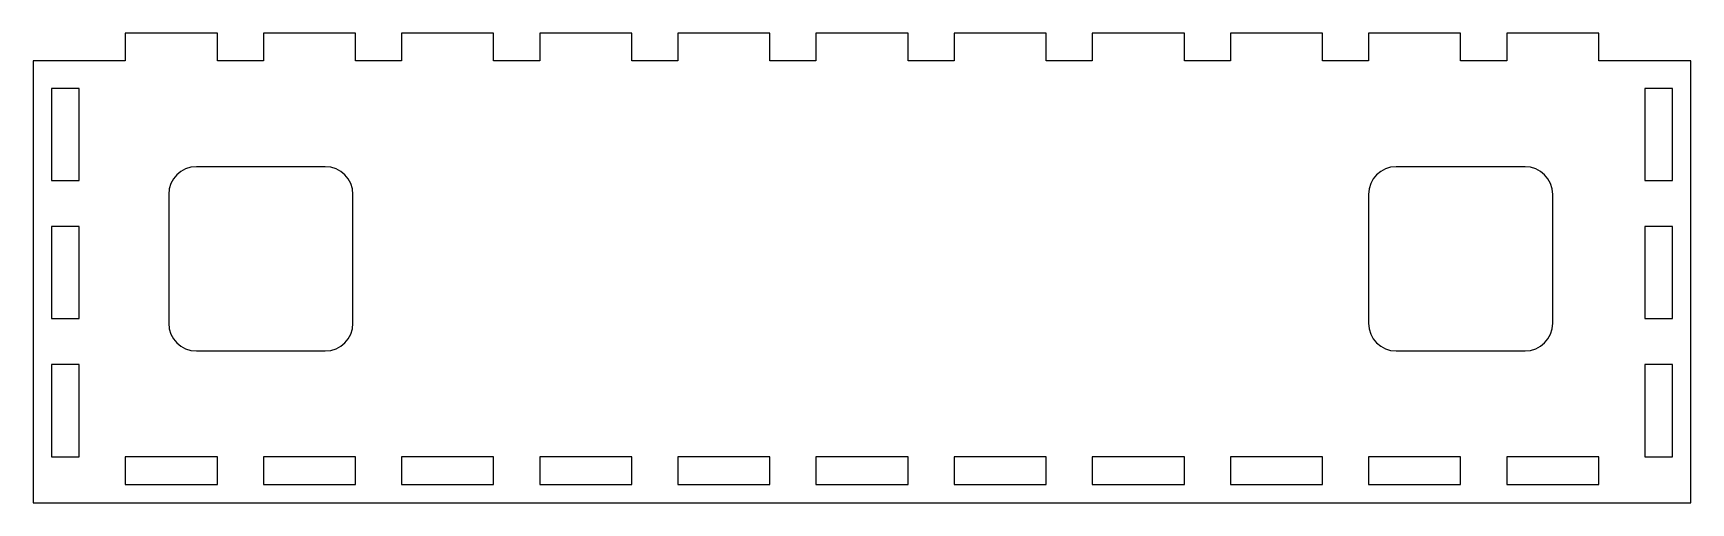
# Model space of a CAD drawing. Header units: millimetres. Extents: x -90 to 90, y -25 to 26.
import ezdxf

# ---------------------------------------------------------------- set-up
doc = ezdxf.new("R2010")
doc.units = ezdxf.units.MM

msp = doc.modelspace()

# ---------------------------------------------------------------- linework, layer by layer
at = {"color": 7, "linetype": 'Continuous', "lineweight": 25}
for p, q in [((-69.86, 25.92), (-79.86, 25.92)), ((-79.86, 25.92), (-79.86, 22.92)), ((-69.86, 22.92), (-69.86, 25.92)), ((-54.86, 25.92), (-64.86, 25.92)), ((-64.86, 25.92), (-64.86, 22.92)), ((-54.86, 22.92), (-54.86, 25.92)), ((-39.86, 25.92), (-49.86, 25.92)), ((-49.86, 25.92), (-49.86, 22.92)), ((-39.86, 22.92), (-39.86, 25.92)), ((-24.86, 25.92), (-34.86, 25.92)), ((-34.86, 25.92), (-34.86, 22.92)), ((-24.86, 22.92), (-24.86, 25.92)), ((-9.86, 25.92), (-19.86, 25.92)), ((-19.86, 25.92), (-19.86, 22.92)), ((-9.86, 22.92), (-9.86, 25.92)), ((5.14, 25.92), (-4.86, 25.92)), ((-4.86, 25.92), (-4.86, 22.92)), ((5.14, 22.92), (5.14, 25.92)), ((20.14, 25.92), (10.14, 25.92)), ((10.14, 25.92), (10.14, 22.92)), ((20.14, 22.92), (20.14, 25.92)), ((35.14, 25.92), (25.14, 25.92)), ((25.14, 25.92), (25.14, 22.92)), ((35.14, 22.92), (35.14, 25.92)), ((50.14, 25.92), (40.14, 25.92)), ((40.14, 25.92), (40.14, 22.92)), ((50.14, 22.92), (50.14, 25.92)), ((65.14, 25.92), (55.14, 25.92)), ((55.14, 25.92), (55.14, 22.92)), ((65.14, 22.92), (65.14, 25.92)), ((80.14, 25.92), (70.14, 25.92)), ((70.14, 25.92), (70.14, 22.92)), ((80.14, 22.92), (80.14, 25.92)), ((-79.86, 22.92), (-89.86, 22.92)), ((-89.86, 22.92), (-89.86, -25.08)), ((-64.86, 22.92), (-69.86, 22.92)), ((-49.86, 22.92), (-54.86, 22.92)), ((-34.86, 22.92), (-39.86, 22.92)), ((-19.86, 22.92), (-24.86, 22.92)), ((-4.86, 22.92), (-9.86, 22.92)), ((10.14, 22.92), (5.14, 22.92)), ((25.14, 22.92), (20.14, 22.92)), ((40.14, 22.92), (35.14, 22.92)), ((55.14, 22.92), (50.14, 22.92)), ((70.14, 22.92), (65.14, 22.92)), ((90.14, 22.92), (80.14, 22.92)), ((90.14, -25.08), (90.14, 22.92)), ((-84.86, 19.92), (-87.86, 19.92)), ((-87.86, 19.92), (-87.86, 9.92)), ((-84.86, 9.92), (-84.86, 19.92)), ((85.14, 19.92), (85.14, 9.92)), ((88.14, 19.92), (85.14, 19.92)), ((88.14, 9.92), (88.14, 19.92)), ((-58.14, 11.41), (-72.14, 11.41)), ((72.14, 11.41), (58.14, 11.41)), ((-87.86, 9.92), (-84.86, 9.92)), ((85.14, 9.92), (88.14, 9.92)), ((-75.14, 8.41), (-75.14, -5.59)), ((-55.14, -5.59), (-55.14, 8.41)), ((55.14, 8.41), (55.14, -5.59)), ((75.14, -5.59), (75.14, 8.41)), ((-87.86, 4.92), (-87.86, -5.08)), ((-84.86, 4.92), (-87.86, 4.92)), ((-84.86, -5.08), (-84.86, 4.92)), ((85.14, 4.92), (85.14, -5.08)), ((88.14, 4.92), (85.14, 4.92)), ((88.14, -5.08), (88.14, 4.92)), ((-87.86, -5.08), (-84.86, -5.08)), ((85.14, -5.08), (88.14, -5.08)), ((-72.14, -8.59), (-58.14, -8.59)), ((58.14, -8.59), (72.14, -8.59)), ((-87.86, -10.08), (-87.86, -20.08)), ((-84.86, -10.08), (-87.86, -10.08)), ((-84.86, -20.08), (-84.86, -10.08)), ((85.14, -10.08), (85.14, -20.08)), ((88.14, -10.08), (85.14, -10.08)), ((88.14, -20.08), (88.14, -10.08)), ((-87.86, -20.08), (-84.86, -20.08)), ((-69.86, -20.08), (-79.86, -20.08)), ((-79.86, -20.08), (-79.86, -23.08)), ((-69.86, -23.08), (-69.86, -20.08)), ((-64.86, -20.08), (-64.86, -23.08)), ((-54.86, -20.08), (-64.86, -20.08)), ((-54.86, -23.08), (-54.86, -20.08)), ((-49.86, -20.08), (-49.86, -23.08)), ((-39.86, -20.08), (-49.86, -20.08)), ((-39.86, -23.08), (-39.86, -20.08)), ((-34.86, -20.08), (-34.86, -23.08)), ((-24.86, -20.08), (-34.86, -20.08)), ((-24.86, -23.08), (-24.86, -20.08)), ((-19.86, -20.08), (-19.86, -23.08)), ((-9.86, -20.08), (-19.86, -20.08)), ((-9.86, -23.08), (-9.86, -20.08)), ((-4.86, -20.08), (-4.86, -23.08)), ((5.14, -20.08), (-4.86, -20.08)), ((5.14, -23.08), (5.14, -20.08)), ((10.14, -20.08), (10.14, -23.08)), ((20.14, -20.08), (10.14, -20.08)), ((20.14, -23.08), (20.14, -20.08)), ((25.14, -20.08), (25.14, -23.08)), ((35.14, -20.08), (25.14, -20.08)), ((35.14, -23.08), (35.14, -20.08)), ((40.14, -20.08), (40.14, -23.08)), ((50.14, -20.08), (40.14, -20.08)), ((50.14, -23.08), (50.14, -20.08)), ((55.14, -20.08), (55.14, -23.08)), ((65.14, -20.08), (55.14, -20.08)), ((65.14, -23.08), (65.14, -20.08)), ((70.14, -20.08), (70.14, -23.08)), ((80.14, -20.08), (70.14, -20.08)), ((80.14, -23.08), (80.14, -20.08)), ((85.14, -20.08), (88.14, -20.08)), ((-79.86, -23.08), (-69.86, -23.08)), ((-64.86, -23.08), (-54.86, -23.08)), ((-49.86, -23.08), (-39.86, -23.08)), ((-34.86, -23.08), (-24.86, -23.08)), ((-19.86, -23.08), (-9.86, -23.08)), ((-4.86, -23.08), (5.14, -23.08)), ((10.14, -23.08), (20.14, -23.08)), ((25.14, -23.08), (35.14, -23.08)), ((40.14, -23.08), (50.14, -23.08)), ((55.14, -23.08), (65.14, -23.08)), ((70.14, -23.08), (80.14, -23.08)), ((-89.86, -25.08), (90.14, -25.08))]:
    msp.add_line(p, q, dxfattribs=at)
for centre, start, end in [((-72.14, 8.41), 90, 180), ((-58.14, 8.41), 0, 90), ((58.14, 8.41), 90, 180), ((72.14, 8.41), 0, 90), ((-72.14, -5.59), 180, 270), ((-58.14, -5.59), 270, 0), ((58.14, -5.59), 180, 270), ((72.14, -5.59), 270, 0)]:
    msp.add_arc(centre, 3, start, end, dxfattribs=at)

doc.saveas('drawing.dxf')
